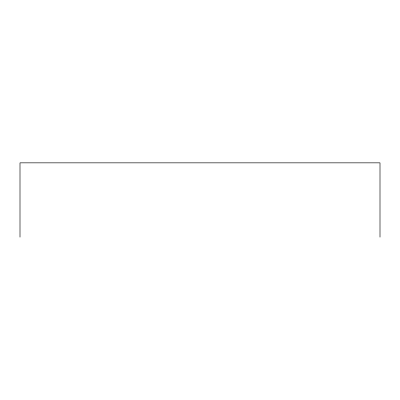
<?xml version="1.0" encoding="UTF-8"?>
<svg xmlns="http://www.w3.org/2000/svg" width="400" height="400" viewBox="0 0 400 400"><rect width="100%" height="100%" fill="white"/><g stroke="black" fill="none" stroke-linecap="round" stroke-linejoin="round"><path stroke-width="0.6" d="M380 237.155L380 162.845L20 162.845L20 237.155"/></g></svg>
